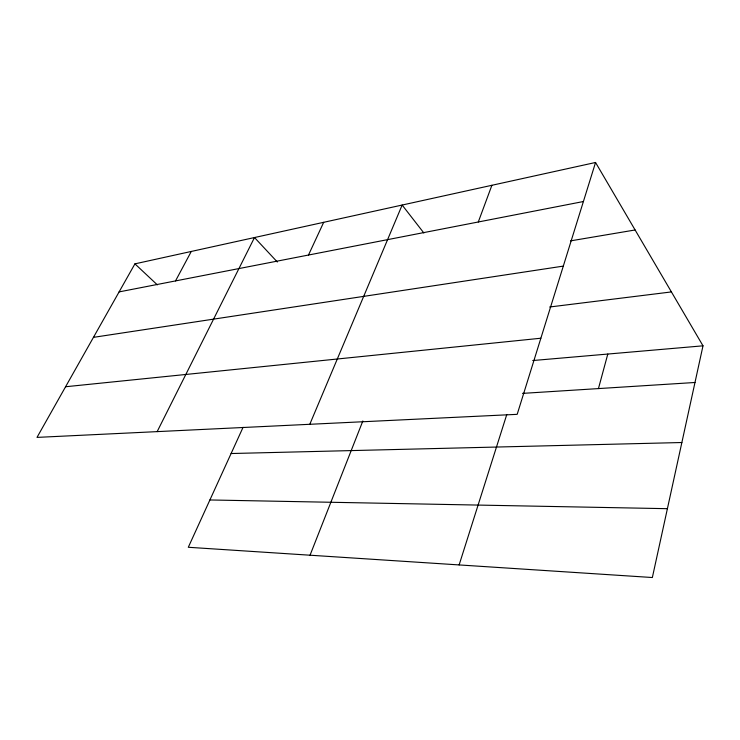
<?xml version="1.0" encoding="UTF-8"?>
<svg xmlns="http://www.w3.org/2000/svg" width="740" height="740" viewBox="0 0 740 740"><rect width="100%" height="100%" fill="white"/><g stroke="black" fill="none" stroke-linecap="round" stroke-linejoin="round"><path stroke-width="1.11" d="M595.552 162.476L517.186 414.335L37 437.396L134.93 263.856L595.552 162.476L703 345.821L652.356 577.524L188.302 547.276L243.062 427.322M598.447 388.583L607.799 354.053M459.133 564.925L506.771 414.548M478.29 221.991L491.897 185.287M310.042 555.213L362.841 420.986M309.792 424.298L402.153 205.045L423.863 232.98M308.488 255.041L323.685 222.315M157.157 431.624L254.495 237.54L277.324 262.006M175.519 280.923L191.281 251.452M119.103 291.902L583.398 201.53M570.531 240.87L635.105 229.974M93.462 337.348L563.297 266.113M549.681 306.998L671.411 291.921M65.583 386.743L540.866 338.226M532.726 360.546L703 345.821M522.495 393.384L694.98 382.488M231.102 453.528L681.864 442.52M209.901 499.963L667.397 508.685M134.93 263.856L157.324 284.863"/></g></svg>
